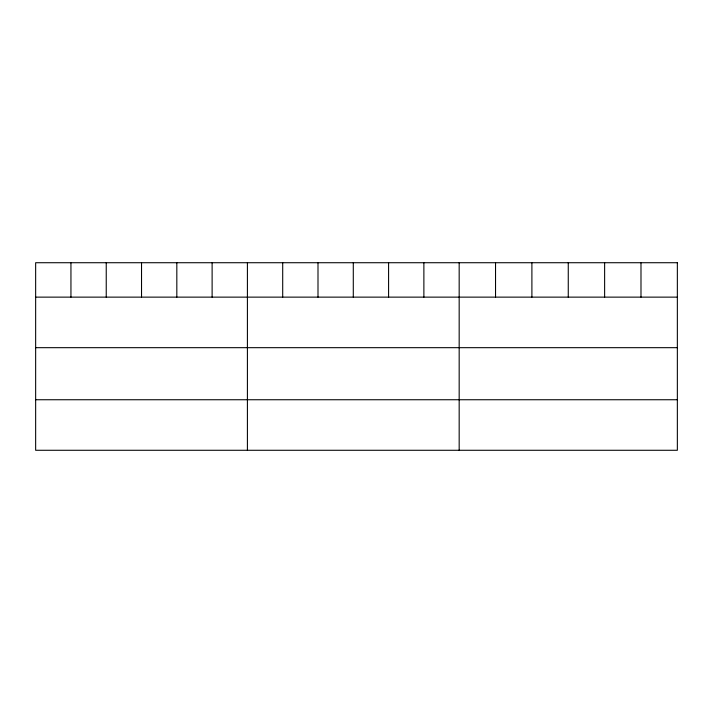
<?xml version="1.0" encoding="UTF-8"?>
<svg xmlns="http://www.w3.org/2000/svg" width="713" height="713" viewBox="0 0 713 713"><rect width="100%" height="100%" fill="white"/><g stroke="black" fill="none" stroke-linecap="round" stroke-linejoin="round"><path stroke-width="1.07" d="M35.65 297.134L677.35 297.134M35.65 347.677L677.35 347.677M35.65 399.743L677.35 399.743M640.987 262.723L640.987 297.134M604.624 262.723L604.624 297.134M568.261 262.723L568.261 297.134M531.898 262.723L531.898 297.134M495.535 262.723L495.535 297.134M459.172 262.723L459.172 450.277M423.879 262.723L423.879 297.134M388.585 262.723L388.585 297.134M353.291 262.723L353.291 297.134M317.998 262.723L317.998 297.134M282.704 262.723L282.704 297.134M247.411 262.723L247.411 450.277M212.118 262.723L212.118 297.134M176.824 262.723L176.824 297.134M141.531 262.723L141.531 297.134M106.237 262.723L106.237 297.134M70.944 262.723L70.944 297.134M677.35 262.723L35.65 262.723L35.65 450.277L677.35 450.277L677.35 262.723"/></g></svg>
